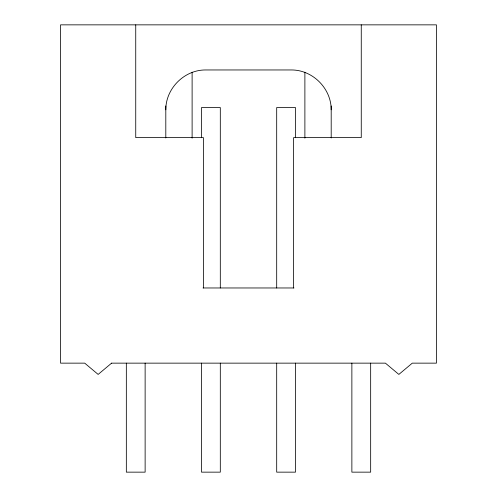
<?xml version="1.0" encoding="UTF-8"?>
<svg xmlns="http://www.w3.org/2000/svg" width="497" height="497" viewBox="0 0 497 497"><rect width="100%" height="100%" fill="white"/><g stroke="black" fill="none" stroke-linecap="round" stroke-linejoin="round"><path stroke-width="0.75" d="M165.805 109.8C165.675 88.472 184.325 69.822 205.652 69.959L291.348 69.959C312.675 69.822 331.325 88.472 331.195 109.8M203.018 287.968L293.982 287.968M370.663 363.145L370.663 472.15L351.87 472.15L351.87 363.145M361.263 24.85L361.263 137.613L293.609 137.613L293.609 287.968M331.195 105.96L331.195 137.973M304.885 72.195L304.885 138.166M295.485 137.744L295.485 107.545L276.692 107.545L276.692 287.968M295.485 363.145L295.485 472.15L276.692 472.15L276.692 363.145M220.308 287.968L220.308 107.545L201.515 107.545L201.515 137.744M220.308 363.145L220.308 472.15L201.515 472.15L201.515 363.145M203.391 287.968L203.391 137.613L135.737 137.613L135.737 24.85M192.115 72.195L192.115 138.166M165.805 105.96L165.805 137.973M145.13 363.145L145.13 472.15L126.337 472.15L126.337 363.145M111.589 363.145L98.145 374.421L84.707 363.145L60.559 363.145L60.559 24.85L436.441 24.85L436.441 363.145L412.293 363.145L398.855 374.421L385.411 363.145L111.589 363.145"/></g></svg>
